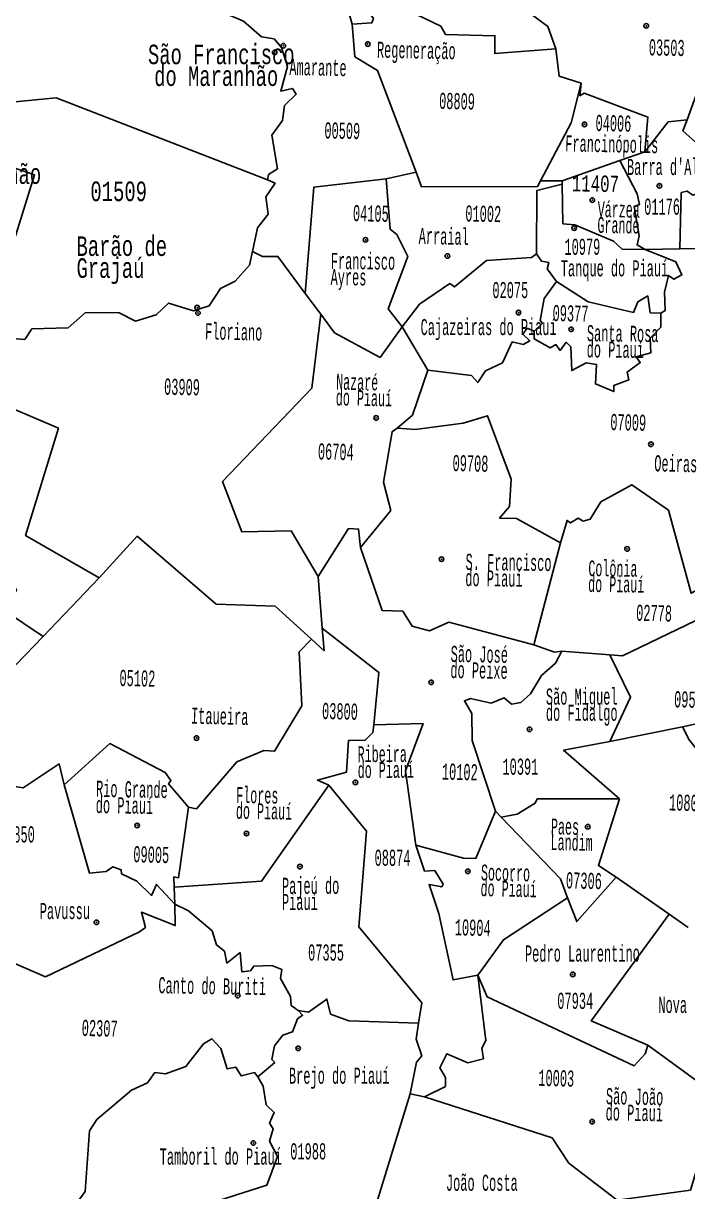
# Model space of a CAD drawing. Header units: millimetres. Extents: x 9851 to 10267, y 23387 to 23778.
# Drawn here: x 10157.09 to 10170.16, y 23639.84 to 23662.82 of the extents above; entities that cross this region are included whole.
import ezdxf
from ezdxf.enums import TextEntityAlignment as Align

# ---------------------------------------------------------------- set-up
doc = ezdxf.new("R2010")
doc.units = ezdxf.units.MM
doc.layers.add('3', color=7, linetype='Continuous')
doc.styles.add('MONOTXT', font='MONOTXT', dxfattribs={"height": 0.2})

# ---------------------------------------------------------------- blocks, each defined once
blk = doc.blocks.new('SEDE')
at = {"layer": '3', "color": 7, "linetype": 'Continuous'}
blk.add_circle((0, 0), 0.00451, dxfattribs=at)

msp = doc.modelspace()

# ---------------------------------------------------------------- linework, layer by layer
at = {"color": 7, "linetype": 'Continuous'}
for p, q in [((10170.152, 23660.928), (10170.47, 23661.797)), ((10167.692, 23659.725), (10168.829, 23660.126)), ((10168.829, 23660.126), (10169.319, 23660.298)), ((10164.822, 23659.893), (10164.229, 23659.767)), ((10167.692, 23659.725), (10167.266, 23659.727)), ((10167.694, 23659.661), (10167.692, 23659.725)), ((10169.328, 23658.371), (10170.012, 23658.386)), ((10162.637, 23657.505), (10162.942, 23657.104)), ((10164.545, 23656.849), (10165.047, 23655.996)), ((10167.139, 23650.592), (10167.663, 23652.6)), ((10157.481, 23650.76), (10158.584, 23651.915)), ((10162.969, 23650.92), (10162.892, 23651.941)), ((10168.633, 23650.396), (10167.685, 23650.468)), ((10170.061, 23648.981), (10172.149, 23649.434)), ((10168.633, 23648.696), (10170.061, 23648.981)), ((10166.495, 23647.205), (10166.383, 23647.321)), ((10168.755, 23646.023), (10169.798, 23645.297)), ((10160.06, 23645.829), (10160.068, 23645.493)), ((10169.798, 23645.297), (10170.175, 23645.035)), ((10164.701, 23641.761), (10163.542, 23637.979)), ((10164.701, 23641.761), (10164.982, 23641.699))]:
    msp.add_line(p, q, dxfattribs=at)
for points in [[(10162.481, 23664.881), (10162.967, 23663.064), (10163.445, 23663.219), (10163.559, 23662.809)], [(10160.941, 23663.494), (10161.07, 23663.014), (10161.424, 23662.863), (10161.774, 23662.556), (10162.024, 23662.519), (10162.172, 23662.348), (10162.286, 23661.972), (10162.154, 23661.491), (10162.385, 23661.543), (10162.461, 23661.433), (10162.232, 23661.206), (10162.188, 23660.91), (10161.979, 23660.623), (10162.088, 23659.963), (10161.915, 23659.849), (10161.891, 23659.745)], [(10163.559, 23662.809), (10163.951, 23662.836), (10163.979, 23662.919), (10163.858, 23663.089)], [(10163.858, 23663.089), (10164.522, 23663.14), (10165.303, 23662.766), (10165.395, 23662.604), (10166.37, 23662.58), (10166.368, 23662.227), (10167.571, 23662.321)], [(10167.571, 23662.321), (10167.413, 23662.76), (10167.03, 23663.043), (10166.977, 23663.207), (10166.87, 23663.282)], [(10163.559, 23662.809), (10163.61, 23662.167), (10164.057, 23661.896), (10164.822, 23659.893)], [(10168.067, 23661.645), (10167.632, 23661.786), (10167.571, 23662.321)], [(10168.067, 23661.645), (10167.868, 23660.863), (10167.266, 23659.727)], [(10169.319, 23660.298), (10169.382, 23660.978), (10168.129, 23661.452), (10168.043, 23661.398), (10168.067, 23661.645)], [(10161.891, 23659.745), (10157.735, 23661.357), (10156.652, 23661.251)], [(10170.152, 23660.928), (10169.782, 23660.888), (10169.319, 23660.298)], [(10170.152, 23660.928), (10170.071, 23660.708), (10170.442, 23660.375), (10170.619, 23659.734), (10170.464, 23659.665), (10170.394, 23659.487), (10170.263, 23659.442), (10170.151, 23659.523), (10170.036, 23659.494), (10170.012, 23658.386)], [(10169.328, 23658.371), (10169.169, 23658.464), (10169.21, 23658.642), (10169.112, 23659.22), (10169.214, 23659.258), (10169.17, 23659.466), (10168.829, 23660.126)], [(10156.923, 23659.975), (10157.306, 23659.84), (10156.212, 23656.339)], [(10164.822, 23659.893), (10164.922, 23659.605), (10167.209, 23659.613), (10167.266, 23659.727)], [(10161.601, 23658.336), (10161.697, 23658.801), (10161.908, 23659.071), (10161.862, 23659.412), (10162.044, 23659.676), (10161.891, 23659.745)], [(10164.229, 23659.767), (10162.805, 23659.598), (10162.637, 23657.505)], [(10164.545, 23656.849), (10164.267, 23657.205), (10164.653, 23658.236), (10164.44, 23658.668), (10164.307, 23658.772), (10164.229, 23659.767)], [(10167.19, 23658.29), (10167.195, 23659.533), (10167.694, 23659.661)], [(10169.328, 23658.371), (10168.876, 23658.383), (10168.701, 23658.539), (10167.942, 23658.859), (10167.708, 23658.88), (10167.694, 23659.661)], [(10171.264, 23658.637), (10170.997, 23658.97), (10170.629, 23658.763), (10170.413, 23658.394), (10170.012, 23658.386)], [(10156.84, 23656.453), (10156.877, 23656.62), (10157.115, 23656.604), (10157.258, 23656.813), (10157.969, 23656.831), (10158.309, 23657.133), (10158.972, 23657.13), (10159.296, 23656.966), (10159.705, 23657.089), (10159.943, 23657.318), (10160.437, 23657.168), (10160.749, 23657.263), (10160.966, 23657.609), (10161.259, 23657.748), (10161.537, 23658.067), (10161.601, 23658.336)], [(10162.637, 23657.505), (10162.098, 23658.237), (10161.793, 23658.236), (10161.601, 23658.336)], [(10167.19, 23658.29), (10167.093, 23658.217), (10166.203, 23658.154), (10165.577, 23657.637), (10165.485, 23657.704), (10164.888, 23657.301), (10164.545, 23656.849)], [(10167.584, 23657.743), (10167.4, 23657.992), (10167.429, 23658.117), (10167.285, 23658.145), (10167.19, 23658.29)], [(10169.633, 23657.123), (10169.719, 23657.172), (10169.706, 23657.531), (10169.785, 23657.862), (10169.889, 23657.788), (10170.05, 23657.875), (10169.932, 23658.132), (10169.328, 23658.371)], [(10167.14, 23656.766), (10167.308, 23656.927), (10167.26, 23656.979), (10167.341, 23657.41), (10167.584, 23657.743)], [(10169.633, 23657.123), (10169.426, 23657.13), (10169.379, 23657.461), (10169.18, 23657.344), (10169.101, 23657.135), (10168.205, 23657.346), (10167.584, 23657.743)], [(10162.942, 23657.104), (10162.767, 23655.645), (10161.009, 23653.81), (10161.387, 23652.821), (10162.363, 23652.835), (10162.892, 23651.941)], [(10162.942, 23657.104), (10163.215, 23656.731), (10164.11, 23656.249), (10164.545, 23656.849)], [(10167.14, 23656.766), (10167.145, 23656.617), (10167.455, 23656.441), (10167.572, 23656.504), (10167.652, 23656.387), (10167.775, 23656.547), (10167.862, 23656.456), (10167.883, 23655.991), (10168.169, 23656.145), (10168.372, 23656.108), (10168.352, 23655.73), (10168.708, 23655.577), (10168.71, 23655.695), (10169.003, 23655.808), (10168.976, 23655.962), (10169.229, 23656.147), (10169.147, 23656.259), (10169.436, 23656.339), (10169.423, 23656.628), (10169.633, 23656.847), (10169.633, 23657.123)], [(10165.047, 23655.996), (10165.911, 23655.893), (10166.032, 23655.754), (10166.187, 23655.987), (10166.519, 23656.144), (10166.711, 23656.555), (10166.929, 23656.507), (10167.055, 23656.579), (10166.917, 23656.706), (10167.008, 23656.823), (10167.14, 23656.766)], [(10156.84, 23656.453), (10156.774, 23656.064), (10156.567, 23655.874), (10156.39, 23655.447), (10157.779, 23654.857), (10157.132, 23652.747), (10158.584, 23651.915)], [(10165.047, 23655.996), (10164.745, 23655.116), (10164.444, 23654.86)], [(10164.444, 23654.86), (10164.801, 23654.835), (10165.747, 23654.958), (10166.225, 23655.103), (10166.69, 23653.857), (10166.656, 23653.319), (10166.462, 23653.088), (10166.796, 23653.083), (10167.663, 23652.6)], [(10164.444, 23654.86), (10164.345, 23654.788), (10164.178, 23653.797), (10164.32, 23653.238), (10163.723, 23652.513)], [(10170.822, 23652.114), (10170.536, 23651.778), (10170.235, 23651.611), (10169.784, 23653.243), (10169.066, 23653.745), (10168.452, 23653.411), (10168.246, 23653.067), (10168.106, 23653.027), (10168.007, 23653.087), (10167.857, 23652.994), (10167.79, 23653.043), (10167.663, 23652.6)], [(10158.584, 23651.915), (10159.326, 23652.733), (10160.885, 23651.392), (10162.043, 23651.355), (10162.758, 23650.704)], [(10163.723, 23652.513), (10163.688, 23652.874), (10163.486, 23652.883), (10162.892, 23651.941)], [(10163.723, 23652.513), (10164.153, 23651.269), (10164.557, 23651.26), (10164.739, 23650.965), (10165.083, 23650.869), (10165.464, 23651.04), (10167.139, 23650.592)], [(10153.453, 23652.018), (10153.835, 23652.144), (10154.022, 23652.332), (10154.141, 23652.351), (10154.265, 23652.346), (10154.298, 23652.212), (10154.524, 23652.318), (10154.823, 23652.31), (10155.555, 23651.965), (10156.782, 23652.001), (10156.955, 23651.673), (10156.701, 23651.286), (10157.481, 23650.76)], [(10171.209, 23651.498), (10168.882, 23650.376), (10168.633, 23650.396)], [(10162.758, 23650.704), (10163.007, 23650.478), (10162.969, 23650.92)], [(10162.969, 23650.92), (10164.086, 23650.052), (10163.985, 23649.02)], [(10155.683, 23648.001), (10156.021, 23649.256), (10157.481, 23650.76)], [(10160.337, 23647.403), (10160.494, 23647.371), (10161.291, 23648.296), (10161.821, 23648.519), (10162.034, 23648.502), (10162.572, 23649.396), (10162.516, 23650.454), (10162.758, 23650.704)], [(10167.685, 23650.468), (10167.562, 23650.234), (10167.284, 23649.993), (10167.073, 23649.63), (10166.879, 23649.458), (10166.698, 23649.43), (10166.554, 23649.551), (10166.297, 23649.447), (10165.888, 23649.542), (10165.769, 23649.496), (10165.917, 23649.241), (10165.922, 23648.712), (10166.383, 23647.321)], [(10167.685, 23650.468), (10167.545, 23650.451), (10167.139, 23650.592)], [(10168.633, 23648.696), (10169.041, 23649.567), (10168.633, 23650.396)], [(10163.099, 23647.834), (10162.877, 23647.935), (10163.45, 23648.091), (10163.489, 23648.713), (10163.819, 23648.718), (10163.97, 23648.867), (10163.985, 23649.02)], [(10164.813, 23646.652), (10164.611, 23648.116), (10164.956, 23649.044), (10163.985, 23649.02)], [(10170.061, 23648.981), (10170.194, 23648.726), (10171.45, 23647.155), (10172.03, 23647.14), (10172.081, 23646.941), (10172.63, 23646.467), (10173.237, 23646.845)], [(10157.893, 23647.84), (10158.792, 23648.653), (10159.883, 23648.084), (10159.993, 23647.925), (10159.947, 23647.863), (10160.337, 23647.403)], [(10168.819, 23647.562), (10167.721, 23648.52), (10168.633, 23648.696)], [(10155.683, 23648.001), (10157.085, 23647.781), (10157.796, 23648.252), (10157.893, 23647.84)], [(10157.893, 23647.84), (10158.389, 23646.103), (10158.718, 23646.138), (10158.851, 23646.23), (10159.016, 23646.171), (10159.022, 23646.087), (10159.322, 23645.944), (10159.612, 23645.666), (10159.711, 23645.882), (10160.068, 23645.493)], [(10160.06, 23645.829), (10161.773, 23645.944), (10163.099, 23647.834)], [(10163.099, 23647.834), (10163.844, 23646.926), (10163.693, 23645.047), (10164.933, 23643.551), (10164.865, 23643.15)], [(10168.819, 23647.562), (10167.203, 23647.566), (10167.162, 23647.477), (10166.807, 23647.266), (10166.495, 23647.205)], [(10168.819, 23647.562), (10168.406, 23646.251), (10168.755, 23646.023)], [(10160.337, 23647.403), (10160.141, 23646.011), (10160.052, 23646.03), (10160.06, 23645.829)], [(10164.813, 23646.652), (10165.75, 23646.396), (10165.992, 23646.392), (10166.383, 23647.321)], [(10167.801, 23645.616), (10167.658, 23645.988), (10166.495, 23647.205)], [(10166.035, 23644.096), (10165.548, 23644.002), (10165.267, 23645.309), (10165.074, 23645.881), (10165.324, 23645.832), (10165.349, 23645.885), (10165.186, 23646.152), (10164.986, 23646.14), (10164.813, 23646.652)], [(10168.755, 23646.023), (10167.981, 23645.15), (10167.801, 23645.616)], [(10167.801, 23645.616), (10166.537, 23644.793), (10166.035, 23644.096)], [(10160.068, 23645.493), (10160.079, 23645.072), (10159.413, 23645.333), (10159.493, 23645.034), (10159.377, 23644.949), (10157.524, 23644.061), (10156.537, 23644.491), (10155.488, 23643.684)], [(10160.068, 23645.493), (10160.342, 23645.358), (10160.806, 23644.965), (10160.893, 23644.692), (10161.045, 23644.57), (10161.093, 23644.332), (10161.355, 23644.538), (10161.39, 23644.16), (10161.559, 23644.181), (10161.625, 23644.275), (10161.982, 23644.287), (10162.179, 23644.204), (10162.152, 23644.027), (10162.345, 23643.673), (10162.363, 23643.498), (10162.499, 23643.4)], [(10169.798, 23645.297), (10168.267, 23643.194), (10169.379, 23642.719)], [(10166.035, 23644.096), (10166.191, 23642.808), (10166.111, 23642.659), (10166.145, 23642.451), (10165.834, 23642.373), (10165.424, 23642.548), (10165.288, 23642.274), (10165.395, 23642.081), (10165.395, 23641.907), (10164.982, 23641.699)], [(10166.035, 23644.096), (10166.217, 23643.669), (10169.11, 23642.313), (10169.325, 23642.545), (10169.379, 23642.719)], [(10162.499, 23643.4), (10162.702, 23643.367), (10163.064, 23643.623), (10163.136, 23643.331), (10163.495, 23643.198), (10164.865, 23643.15)], [(10162.499, 23643.4), (10162.586, 23643.306), (10162.485, 23643.235), (10162.388, 23642.981), (10162.193, 23642.912), (10162.029, 23642.708), (10161.982, 23642.439), (10162.038, 23642.38), (10161.707, 23642.097)], [(10164.865, 23643.15), (10164.822, 23642.839), (10164.929, 23642.511), (10164.83, 23642.384), (10164.701, 23641.761)], [(10161.707, 23642.097), (10161.637, 23642.179), (10161.378, 23642.114), (10161.269, 23642.287), (10161.102, 23642.249), (10160.973, 23642.649), (10160.8, 23642.843), (10160.635, 23642.744), (10160.288, 23642.297), (10159.887, 23642.152), (10159.678, 23642.182), (10159.534, 23641.977), (10159.22, 23641.832), (10158.532, 23641.258), (10158.389, 23641.031), (10158.307, 23639.841), (10158.003, 23639.423), (10158.153, 23638.898), (10158.027, 23638.622), (10158.152, 23638.445), (10158.092, 23638.05), (10158.218, 23637.493), (10157.928, 23637.308), (10157.842, 23637.119)], [(10171.464, 23642.037), (10171.009, 23641.715), (10170.426, 23641.959), (10169.379, 23642.719)], [(10161.707, 23642.097), (10161.809, 23641.912), (10161.87, 23641.545), (10162.023, 23641.392), (10161.933, 23641.185), (10162.007, 23641.074), (10161.934, 23640.83), (10162.094, 23640.527), (10161.88, 23639.962), (10160.936, 23639.66), (10160.042, 23637.524)], [(10164.982, 23641.699), (10167.5, 23640.895), (10167.823, 23640.399), (10168.775, 23639.666)], [(10168.775, 23639.666), (10170.219, 23639.868), (10170.645, 23641.282), (10171.141, 23640.931)]]:
    msp.add_lwpolyline(points, dxfattribs=at)
for p in [(10169.349, 23662.774), (10163.869, 23662.416), (10162.03, 23662.251), (10162.205, 23662.382), (10168.133, 23660.835), (10169.608, 23659.627), (10168.288, 23659.346), (10167.93, 23658.793), (10163.824, 23658.563), (10165.435, 23658.246), (10160.51, 23657.23), (10160.527, 23657.124), (10166.835, 23657.132), (10167.872, 23656.802), (10164.033, 23655.06), (10169.441, 23654.541), (10165.319, 23652.28), (10168.972, 23652.482), (10165.116, 23649.857), (10167.052, 23648.932), (10160.497, 23648.76), (10163.624, 23647.888), (10159.33, 23647.041), (10168.197, 23647.016), (10161.48, 23646.882), (10162.533, 23646.232), (10165.838, 23646.138), (10158.527, 23645.135), (10167.902, 23644.11), (10161.308, 23643.693), (10162.497, 23642.655), (10168.285, 23641.213), (10161.616, 23640.793)]:
    msp.add_point(p, dxfattribs=at)

# ---------------------------------------------------------------- block references
for p, xscale, yscale, zscale, rotation in [((10169.349, 23662.774), 9.999989583920499, 9.999989583920499, 10, 0.6945104108669271), ((10162.205, 23662.382), 9.999987327902351, 9.999987327902351, 10, 0.6934432690464343), ((10163.869, 23662.416), 10, 10, 10, 0.6950439815965191), ((10162.036, 23662.251), 10, 10, 10, 0.6947771962467874), ((10168.133, 23660.835), 9.999999999999998, 9.999999999999998, 9.999999999999998, 0.7227928569029306), ((10169.608, 23659.627), 10, 10, 10, 0.7422714157131971), ((10168.288, 23659.346), 9.999999999999998, 9.999999999999998, 9.999999999999998, 0.744939237129207), ((10167.93, 23658.793), 9.999977485030584, 9.999977485030584, 10, 0.75241262346306), ((10163.824, 23658.563), 10.00001672494555, 10.00001672494555, 10, 0.7492077446709869), ((10165.435, 23658.246), 9.999986681823236, 9.999986681823236, 10, 0.756414354484622), ((10160.51, 23657.23), 10, 10, 10, 0.7604160781260426), ((10160.527, 23657.124), 10, 10, 10, 0.7617499843597398), ((10166.835, 23657.132), 9.99998305341443, 9.99998305341443, 10, 0.7748258294738811), ((10167.872, 23656.802), 10, 10, 10, 0.7814953382871204), ((10164.033, 23655.06), 9.999999999999998, 9.999999999999998, 9.999999999999998, 0.7977725653297817), ((10169.441, 23654.541), 10, 10, 10, 0.8172511509777043), ((10168.972, 23652.482), 10.00001854217978, 10.00001854217978, 10, 0.8458001054537996), ((10165.319, 23652.28), 10, 10, 10, 0.8388639391141356), ((10165.116, 23649.857), 10, 10, 10, 0.8708849165821089), ((10167.052, 23648.932), 10, 10, 10, 0.8898299279303165), ((10160.497, 23648.76), 9.999985337297673, 9.999985337297673, 10, 0.8687507222701532), ((10163.624, 23647.888), 10, 10, 10, 0.8916973356712942), ((10159.33, 23647.041), 9.99998296754518, 9.99998296754518, 10, 0.8852947869817726), ((10168.197, 23647.016), 9.99998446386012, 9.99998446386012, 10, 0.9197167873254763), ((10161.48, 23646.882), 10.00001192018576, 10.00001192018576, 10, 0.895965689101343), ((10162.533, 23646.232), 10, 10, 10, 0.9085081499888653), ((10165.838, 23646.138), 9.999999999999998, 9.999999999999998, 9.999999999999998, 0.9229180335607894), ((10158.527, 23645.135), 9.999988771632589, 9.999988771632589, 10, 0.9045065778315831), ((10167.902, 23644.11), 10, 10, 10, 0.9576067454689278), ((10161.308, 23643.693), 9.999979341628702, 9.999979341628702, 10, 0.9343934693528616), ((10162.497, 23642.655), 9.999984920853587, 9.999984920853587, 10, 0.9525381561880124), ((10168.285, 23641.213), 9.999979166095411, 9.999979166095411, 10, 0.9976353272738063), ((10161.616, 23640.793), 10, 10, 10, 0.9706828209567763)]:
    msp.add_blockref('SEDE', p, dxfattribs=dict(at, xscale=xscale, yscale=yscale, zscale=zscale, rotation=rotation))

# ---------------------------------------------------------------- texts
at = {"color": 7, "linetype": 'Continuous', "style": 'MONOTXT'}
for s, height, rotation, width, p in [('S%%227o Francisco ', 0.38404, 359.9963, 0.667467, (10161.096, 23662.228)), ('do Maranh%%227o', 0.38404, 359.9963, 0.667467, (10160.885, 23661.799)), ('11407', 0.3221, 358.7862, 0.666664, (10168.348, 23659.671))]:
    msp.add_text(s, height=height, rotation=rotation, dxfattribs=dict(at, width=width)).set_placement(p, align=Align.MIDDLE)
for s, height, rotation, width, p in [('Regenera%%231%%227o', 0.31627, 358.8319, 0.514281, (10164.053, 23662.464)), ('03503', 0.3163, 358.833, 0.514286, (10169.403, 23662.51)), ('Amarante', 0.3163, 358.8276, 0.514285, (10162.329, 23662.123)), ('08809', 0.3163, 358.8087, 0.514287, (10165.276, 23661.457)), ('04006', 0.3164, 358.7959, 0.51429, (10168.355, 23661.022)), ('00509', 0.3164, 358.8043, 0.514286, (10163.018, 23660.876)), ('Francin%%243polis', 0.31638, 358.8165, 0.514285, (10167.759, 23660.621)), ('do Riach%%227o', 0.38584, 359.9984, 0.667466, (10155.211, 23660.05)), ("Barra d'Alc%%226ntara", 0.3164, 360, 0.514288, (10168.97, 23660.156)), ('01509', 0.386, 0, 0.667463, (10158.408, 23659.711)), ('04105', 0.3165, 358.7742, 0.514285, (10163.58, 23659.248)), ('01002', 0.3165, 358.7752, 0.514285, (10165.792, 23659.242)), ('V%%225rzea ', 0.30999, 359.0228, 0.514283, (10168.396, 23659.322)), ('01176', 0.3165, 0, 0.514286, (10169.308, 23659.375)), ('Grande', 0.31, 359.0228, 0.514283, (10168.391, 23659.012)), ('Arraial', 0.3165, 358.7599, 0.514284, (10164.874, 23658.8)), ('Bar%%227o de ', 0.38592, 359.9977, 0.667466, (10158.135, 23658.633)), ('10979', 0.3165, 0, 0.514284, (10167.74, 23658.585)), ('Francisco ', 0.3163, 359.2576, 0.514285, (10163.143, 23658.308)), ('Graja%%250', 0.3859, 359.9977, 0.667466, (10158.135, 23658.201)), ('Tanque do Piau%%237', 0.31653, 360, 0.514287, (10167.667, 23658.162)), ('Ayres', 0.3163, 359.2576, 0.514285, (10163.139, 23657.991)), ('09377', 0.3166, 358.7284, 0.514284, (10167.51, 23657.282)), ('Floriano', 0.3166, 358.7303, 0.514287, (10160.669, 23656.923)), ('Santa Rosa ', 0.31639, 359.3217, 0.514284, (10168.183, 23656.885)), ('do Piau%%237', 0.31639, 359.3217, 0.514284, (10168.179, 23656.568)), ('03909', 0.3168, 358.6765, 0.514283, (10159.863, 23655.835)), ('Nazar%%233 ', 0.31054, 358.9022, 0.514285, (10163.248, 23655.928)), ('do Piau%%237', 0.31054, 358.9022, 0.514285, (10163.243, 23655.617)), ('07009', 0.3167, 358.7072, 0.514283, (10168.646, 23655.138)), ('06704', 0.3168, 358.6716, 0.514289, (10162.891, 23654.56)), ('Oeiras', 0.3168, 358.6844, 0.514288, (10169.511, 23654.326)), ('09708', 0.3168, 358.6831, 0.514288, (10165.541, 23654.331)), ('S. Francisco ', 0.31671, 359.22, 0.514287, (10165.795, 23652.386)), ('Col%%244nia ', 0.31002, 359.2509, 0.514286, (10168.212, 23652.257)), ('do Piau%%237', 0.31671, 359.22, 0.514287, (10165.79, 23652.069)), ('do Piau%%237', 0.31002, 359.2509, 0.514286, (10168.208, 23651.947)), ('02778', 0.317, 358.6228, 0.514284, (10169.154, 23651.386)), ('S%%227o Jos%%233 ', 0.31672, 359.0251, 0.514287, (10165.502, 23650.576)), ('do Peixe', 0.3167, 359.0251, 0.514287, (10165.497, 23650.259)), ('05102', 0.3171, 358.6029, 0.514284, (10158.985, 23650.103)), ('S%%227o Miguel', 0.31685, 359.9961, 0.514285, (10167.374, 23649.735)), ('09500', 0.3171, 358.6246, 0.514287, (10169.901, 23649.683)), ('Itaueira', 0.3171, 358.5838, 0.514281, (10160.394, 23649.361)), ('03800', 0.3171, 358.5852, 0.514286, (10162.972, 23649.453)), ('do Fidalgo', 0.3169, 359.9961, 0.514285, (10167.374, 23649.418)), ('Ribeira', 0.3111, 0.2668, 0.514289, (10163.667, 23648.597)), ('do Piau%%237', 0.31113, 0.2668, 0.514289, (10163.668, 23648.286)), ('10102', 0.3172, 358.5703, 0.514282, (10165.331, 23648.262)), ('10391', 0.3172, 360, 0.514283, (10166.519, 23648.356)), ('Rio Grande ', 0.31701, 358.9735, 0.514287, (10158.523, 23647.922)), ('Flores ', 0.3108, 359.0518, 0.514284, (10161.281, 23647.796)), ('do Piau%%237', 0.31701, 358.9735, 0.514287, (10158.518, 23647.604)), ('do Piau%%237', 0.31076, 359.0518, 0.514284, (10161.276, 23647.485)), ('10805', 0.3173, 358.5447, 0.514289, (10169.802, 23647.654)), ('07850', 0.3173, 360, 0.514287, (10156.609, 23647.024)), ('Paes ', 0.3101, 358.7868, 0.514287, (10167.477, 23647.178)), ('Landim', 0.3101, 358.7868, 0.514287, (10167.47, 23646.868)), ('09005', 0.3173, 358.5211, 0.51429, (10159.258, 23646.635)), ('08874', 0.3173, 360, 0.514285, (10164.002, 23646.563)), ('Socorro ', 0.3103, 358.7472, 0.514285, (10166.099, 23646.272)), ('07306', 0.3174, 358.5385, 0.514288, (10167.773, 23646.121)), ('Paje%%250 do', 0.31702, 359.9944, 0.514287, (10162.179, 23646.013)), ('do Piau%%237', 0.31026, 358.7472, 0.514285, (10166.092, 23645.962)), ('Piau%%237', 0.317, 359.9944, 0.514287, (10162.179, 23645.695)), ('Pavussu', 0.3174, 360, 0.514286, (10157.412, 23645.516)), ('10904', 0.3174, 358.5041, 0.514285, (10165.585, 23645.197)), ('07355', 0.3175, 360, 0.514283, (10162.693, 23644.699)), ('Pedro Laurentino', 0.31748, 360, 0.514283, (10166.962, 23644.679)), ('Canto do Buriti', 0.31721, 359.0045, 0.514287, (10159.75, 23644.057)), ('07934', 0.3176, 0, 0.514284, (10167.598, 23643.749)), ('Nova Santa Rita', 0.31756, 0, 0.514289, (10169.587, 23643.669)), ('02307', 0.3176, 358.4158, 0.514289, (10158.243, 23643.218)), ('Brejo do Piau%%237', 0.31767, 360, 0.514284, (10162.316, 23642.276)), ('10003', 0.3177, 358.4136, 0.514283, (10167.229, 23642.237)), ('S%%227o Jo%%227o ', 0.31732, 359.0168, 0.514286, (10168.558, 23641.874)), ('do Piau%%237', 0.31732, 359.0168, 0.514286, (10168.552, 23641.556)), ('01988', 0.3178, 0, 0.514287, (10162.342, 23640.787)), ('Tamboril do Piau%%237', 0.3178, 0, 0.514287, (10159.773, 23640.685)), ('Jo%%227o Costa', 0.31784, 360, 0.514285, (10165.406, 23640.17))]:
    msp.add_text(s, height=height, rotation=rotation, dxfattribs=dict(at, width=width)).set_placement(p, align=Align.TOP_LEFT)
for s, width, p in [('02075', 0.514281, (10166.321, 23657.733)), ('Cajazeiras do Piau%%237', 0.514288, (10164.908, 23657.006))]:
    msp.add_text(s, height=0.3166, dxfattribs=dict(at, width=width)).set_placement(p, align=Align.TOP_LEFT)

doc.saveas('drawing.dxf')
